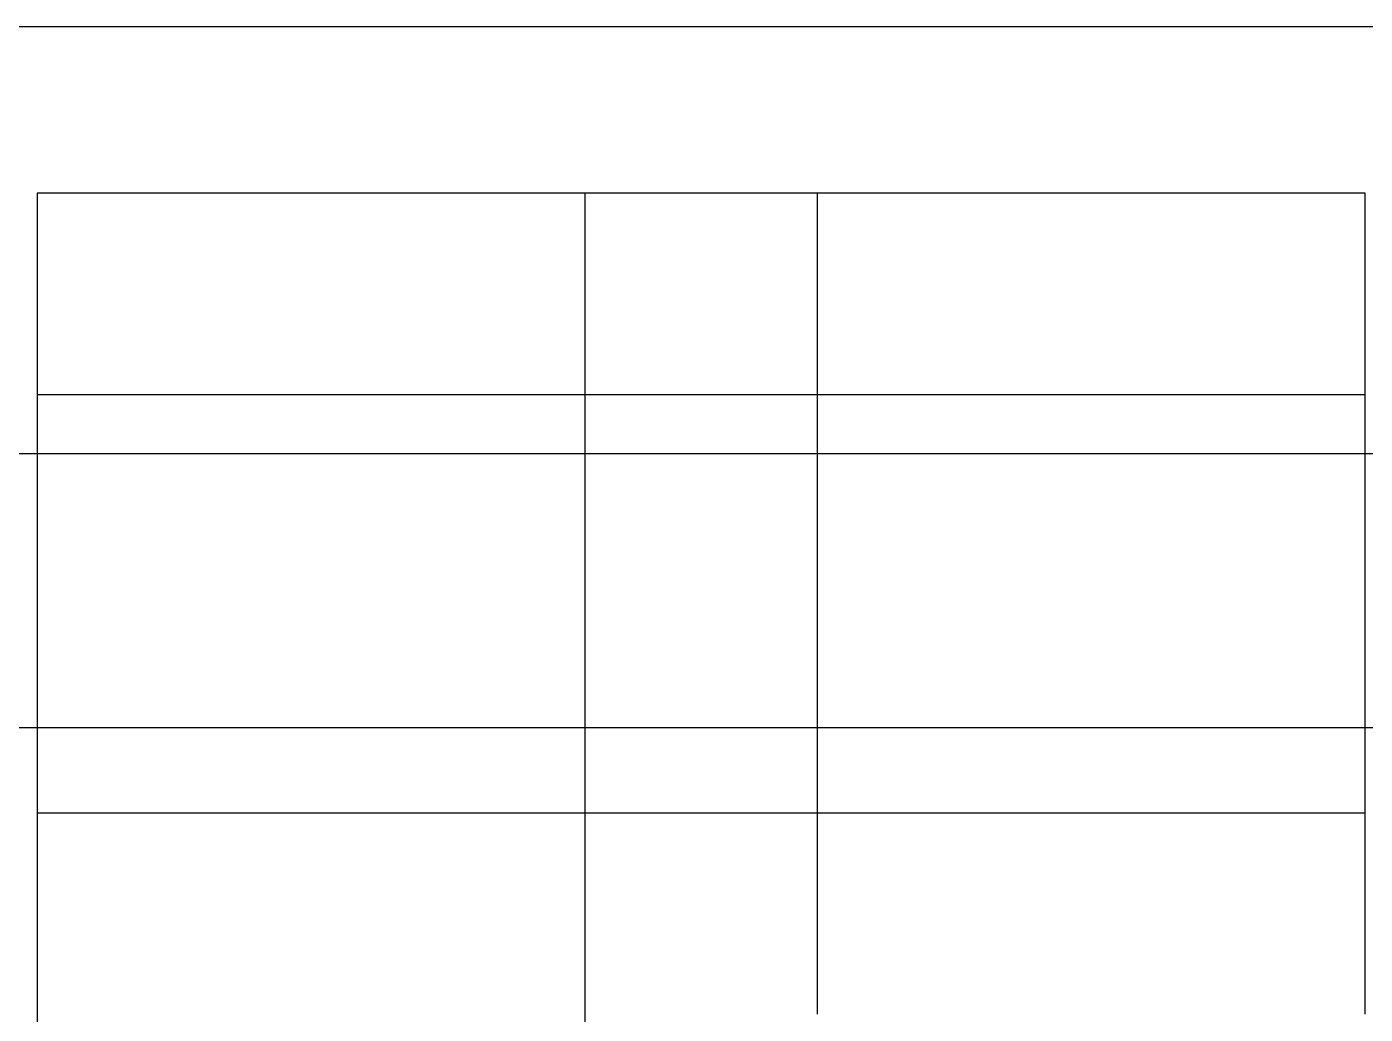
# Model space of a CAD drawing. Extents: x 0 to 171, y 0 to 233.
# Drawn here: x 101.325 to 106.185, y 21.827 to 25.412 of the extents above; entities that cross this region are included whole.
import ezdxf

# ---------------------------------------------------------------- set-up
doc = ezdxf.new("R2010")
doc.units = 0
doc.layers.add('-15N-THT. THIẾT BỊ ĐÓNG MỞ', color=40, linetype='CONTINUOUS')

# ---------------------------------------------------------------- blocks, each defined once
blk = doc.blocks.new('06 - N - SC VSD CHIẾU TRÊN ATV630U75~D11N4')
at = {"layer": '-15N-THT. THIẾT BỊ ĐÓNG MỞ'}
for p, q in [((39.5042, -207.5946), (-38.8143, -207.5946)), ((15.8628, -208.1992), (15.8628, -212.5861)), ((20.6847, -208.1992), (15.8628, -208.1992)), ((17.8512, -208.1992), (17.8512, -212.5861)), ((18.6963, -210.4489), (18.6963, -208.1992)), ((20.6847, -210.4489), (20.6847, -208.1992)), ((15.8628, -208.9304), (20.6847, -208.9304)), ((15.8628, -208.9304), (15.8628, -208.9304)), ((17.8512, -208.9304), (17.8512, -208.9304)), ((18.6963, -208.9304), (18.6963, -208.9304)), ((-42.4069, -209.1443), (66.7594, -209.1443)), ((-66.6066, -210.1385), (66.6066, -210.1385)), ((15.8628, -210.4489), (20.6847, -210.4489)), ((18.6963, -211.18), (18.6963, -210.4489)), ((20.6847, -211.18), (20.6847, -210.4489))]:
    blk.add_line(p, q, dxfattribs=at)

msp = doc.modelspace()

# ---------------------------------------------------------------- block references
msp.add_blockref('06 - N - SC VSD CHIẾU TRÊN ATV630U75~D11N4', (85.5, 233.0068))

doc.saveas('drawing.dxf')
